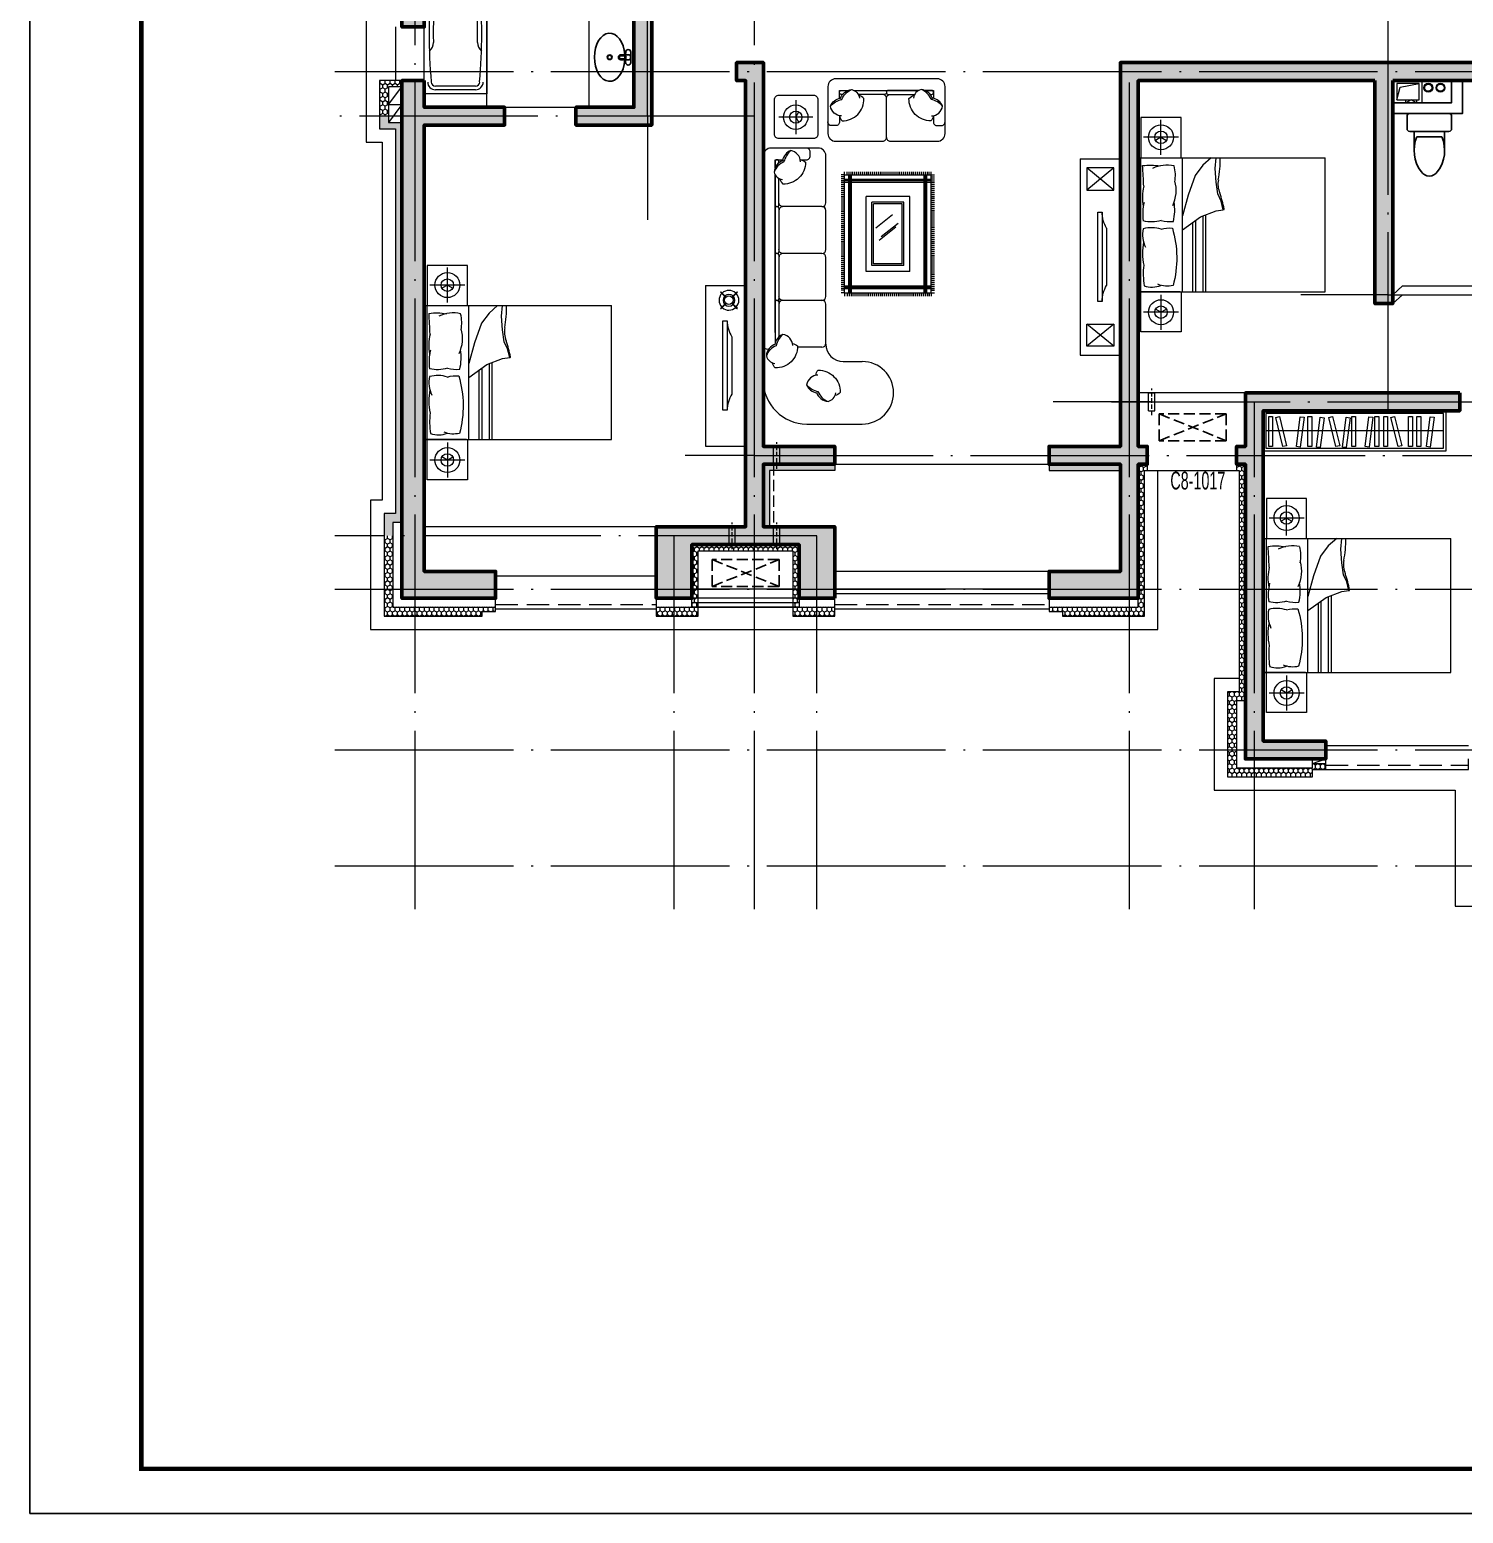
# Model space of a CAD drawing. Extents: x 85196 to 333533, y -130444 to 124232.
# Drawn here: x 280983 to 297043, y -105516 to -88893 of the extents above; entities that cross this region are included whole.
import ezdxf

# ---------------------------------------------------------------- set-up
doc = ezdxf.new("R2010")
doc.units = 0
doc.header["$LTSCALE"] = 1000
doc.header["$MEASUREMENT"] = 0
doc.linetypes.add('DASH', pattern=[0.35, 0.25, -0.1])
doc.linetypes.add('DOTE', pattern=[2.42, 2, -0.2, 0.02, -0.2])
doc.layers.get('0').update_dxf_attribs({"linetype": 'CONTINUOUS', "lineweight": 20})
for name, color, linetype, lineweight in [('AXIS', 3, 'CONTINUOUS', 20), ('DOTE', 1, 'CONTINUOUS', 9), ('LVTRY', 6, 'CONTINUOUS', 20), ('PUB_DIM', 3, 'CONTINUOUS', 20), ('PUB_TITLE', 4, 'CONTINUOUS', 25), ('WALL', 9, 'CONTINUOUS', 50), ('WINDOW', 4, 'CONTINUOUS', 20), ('保温', 71, 'CONTINUOUS', 15), ('剪力墙', 150, 'CONTINUOUS', 50), ('墙填充', 254, 'CONTINUOUS', 18), ('家具1', 8, 'CONTINUOUS', 15), ('栏杆', 40, 'CONTINUOUS', 18), ('洁具', 6, 'CONTINUOUS', 25), ('洞口层', 20, 'CONTINUOUS', 5), ('看线', 30, 'CONTINUOUS', 25), ('空心砖', 8, 'CONTINUOUS', 15), ('装饰墙', 11, 'CONTINUOUS', 15), ('装饰线', 201, 'CONTINUOUS', 18), ('门窗编号', 140, 'CONTINUOUS', 5)]:
    doc.layers.add(name, color=color, linetype=linetype, lineweight=lineweight)
doc.styles.add('dim_font', font='SIMPLEX.shx', dxfattribs={"width": 0.6})
doc.styles.add('HZ', font='new-romd.shx', dxfattribs={"width": 0.7, "bigfont": 'hztxt.shx'})
pattern_1 = [(45, (-277578.09, -29559.48), (-35.355339, 35.355339), []), (50, (-277578.09, -29559.48), (143.452037, -12.550427), [15, -165]), (355, (-277578.09, -29559.48), (-27.75027, 150.43843), [12, -132]), (100.4514, (-277566.14, -29560.53), (115.701876, 137.88791), [12.74804, -140.22842]), (46.1842, (-277578.1, -29519.48), (213.44821, -33.1038), [22.5, -247.5]), (96.6356, (-277560.3, -29522.24), (186.93254, 194.82357), [19.12206, -210.3426]), (351.1842, (-277578.1, -29519.48), (186.93239, 194.82372), [18, -198]), (21, (-277558.09, -29529.48), (119.38141, -80.52378), [15, -165]), (326, (-277558.09, -29529.48), (48.66307, 145.03001), [12, -132]), (71.4514, (-277548.14, -29536.19), (168.044526, 64.5061), [12.74804, -140.22842]), (37.5, (-277578.09, -29559.48), (2.431971, 66.578771), [0, -130.4, 0, -134, 0, -132.5]), (7.5, (-277578.09, -29559.48), (52.613907, 78.882342), [0, -76.4, 0, -127.4, 0, -50.5]), (327.5, (-277622.69, -29559.48), (106.764487, -4.510974), [0, -50, 0, -156, 0, -207]), (317.5, (-277642.69, -29559.48), (116.637234, 20.020996), [0, -65, 0, -103.6, 0, -147])]
pattern_2 = [(90, (-344507.382, -63637.53), (-27.4963, 47.625), [31.75, -63.5]), (210, (-344507.382, -63637.53), (-27.4963099, -47.6249943), [31.75, -63.5]), (150, (-344507.382, -63637.53), (-54.9926099, 5.7e-06), [-63.5, 31.75])]

# ---------------------------------------------------------------- blocks, each defined once
blk = doc.blocks.new('jlq11-4')
at = {"layer": '墙填充'}
h = blk.add_hatch(dxfattribs=at)
h.set_pattern_fill('钢筋混凝土', color=256, scale=20, style=0)
h.set_pattern_definition(pattern_1)
h.paths.add_polyline_path([(0, 7100), (0, 9100), (-250, 9100), (-250, 6100), (0, 6100), (0, 6900), (2350, 6900), (2350, 5200), (1700, 5200), (1700, 5000), (2550, 5000), (2550, 8000), (2350, 8000), (2350, 7100)])
h = blk.add_hatch(dxfattribs=at)
h.set_pattern_fill('钢筋混凝土', color=256, scale=20, style=0)
h.set_pattern_definition(pattern_1)
h.paths.add_polyline_path([(3800, 5700), (3500, 5700), (3500, 5500), (3600, 5500), (3600, 500), (2600, 500), (2600, -300), (3000, -300), (3000, 300), (4200, 300), (4200, -300), (4600, -300), (4600, 500), (3800, 500), (3800, 1200), (4600, 1200), (4600, 1400), (3800, 1400)])
h = blk.add_hatch(dxfattribs=at)
h.set_pattern_fill('钢筋混凝土', color=256, scale=20, style=0)
h.set_pattern_definition([(45, (-474540.73, 39215.805), (-35.355339, 35.355339), []), (50, (-474540.73, 39215.8), (143.452037, -12.550427), [15, -165]), (355, (-474540.73, 39215.8), (-27.750267, 150.438427), [12, -132]), (100.4514, (-474528.78, 39214.76), (115.701876, 137.88791), [12.74804, -140.228422]), (46.1842, (-474540.73, 39255.8), (213.44821, -33.1038), [22.5, -247.5]), (96.6356, (-474522.94, 39253.05), (186.93254, 194.82357), [19.12206, -210.3426]), (351.1842, (-474540.73, 39255.8), (186.93239, 194.82372), [18, -198]), (21, (-474520.73, 39245.8), (119.38141, -80.523778), [15, -165]), (326, (-474520.73, 39245.8), (48.663066, 145.03001), [12, -132]), (71.4514, (-474510.78, 39239.1), (168.044526, 64.5061), [12.74804, -140.228422]), (37.5, (-474540.73, 39215.805), (2.431971, 66.578771), [0, -130.4, 0, -134, 0, -132.5]), (7.5, (-474540.73, 39215.805), (52.613907, 78.882342), [0, -76.4, 0, -127.4, 0, -50.5]), (327.5, (-474585.33, 39215.805), (106.764487, -4.5109743), [0, -50, 0, -156, 0, -207]), (317.5, (-474605.33, 39215.81), (116.637234, 20.020996), [0, -65, 0, -103.6, 0, -147])])
h.paths.add_polyline_path([(7800, 1400), (7000, 1400), (7000, 1200), (7800, 1200), (7800, 0), (7000, 0), (7000, -300), (8000, -300), (8000, 1200), (8100, 1200), (8100, 1400), (8000, 1400), (8000, 5500), (10650, 5500), (10650, 3000), (10850, 3000), (10850, 5500), (12600, 5500), (12600, 3200), (12600, 3000), (12800, 3000), (12800, 5500), (12800, 5700), (7800, 5700)])
h = blk.add_hatch(dxfattribs=at)
h.set_pattern_fill('钢筋混凝土', color=256, scale=20, style=0)
h.set_pattern_definition(pattern_1)
h.paths.add_polyline_path([(0, 5200), (0, 5500), (-250, 5500), (-250, -300), (800, -300), (800, 0), (0, 0), (0, 5000), (900, 5000), (900, 5200)])
h = blk.add_hatch(dxfattribs=at)
h.set_pattern_fill('钢筋混凝土', color=256, scale=20, style=0)
h.set_pattern_definition(pattern_1)
h.paths.add_polyline_path([(9400, 1800), (11600, 1800), (11600, 2000), (9200, 2000), (9200, 1400), (9100, 1400), (9100, 1200), (9200, 1200), (9200, -2100), (10100, -2100), (10100, -1900), (9400, -1900)])
at = {"layer": '剪力墙'}
for points in [[(2550, 8000), (2550, 5000), (1700, 5000), (1700, 5200), (2350, 5200), (2350, 6900), (0, 6900), (0, 6100), (-250, 6100), (-250, 9100), (0, 9100), (0, 7100), (2350, 7100), (2350, 8000)], [(4600, -300), (4200, -300), (4200, 300), (3000, 300), (3000, -300), (2600, -300), (2600, 500), (3600, 500), (3600, 5500), (3500, 5500), (3500, 5700), (3800, 5700), (3800, 1400), (4600, 1400), (4600, 1200), (3800, 1200), (3800, 500), (4600, 500)], [(0, 5500), (0, 5200), (900, 5200), (900, 5000), (0, 5000), (0, 0), (800, 0), (800, -300), (-250, -300), (-250, 5500)], [(11600, 2000), (11600, 1800), (9400, 1800), (9400, -1900), (10100, -1900), (10100, -2100), (9200, -2100), (9200, 1200), (9100, 1200), (9100, 1400), (9200, 1400), (9200, 2000)]]:
    blk.add_lwpolyline(points, close=True, dxfattribs=at)
for points in [[(10650, 5500), (8000, 5500), (8000, 1400), (8100, 1400), (8100, 1200), (8000, 1200), (8000, -300), (7000, -300), (7000, 0), (7800, 0), (7800, 1200), (7000, 1200), (7000, 1400), (7800, 1400), (7800, 5700), (12800, 5700), (12800, 5500), (12800, 3000), (12600, 3000), (12600, 3200), (12600, 3200), (12600, 5500), (10850, 5500)], [(10850, 5500), (10850, 3000), (10650, 3000), (10650, 5500)]]:
    blk.add_lwpolyline(points, dxfattribs=at)
blk = doc.blocks.new('j1')
at = {"layer": '洁具'}
for p, q in [((-29, 29), (-111, 29)), ((-29, 29), (-111, 29)), ((-111, 18), (-51, 18)), ((-111, 18), (-51, 18)), ((-58, 58), (-58, 29)), ((-58, 58), (-58, 29)), ((-58, 18), (-58, -18)), ((-58, 18), (-58, -18)), ((0, -58), (0, 58)), ((0, -58), (0, 58)), ((-111, -18), (-51, -18)), ((-111, -18), (-51, -18)), ((-29, -29), (-111, -29)), ((-29, -29), (-111, -29)), ((-58, -29), (-58, -58)), ((-58, -29), (-58, -58))]:
    blk.add_line(p, q, dxfattribs=at)
for radius in [27, 27, 22.5, 22.5]:
    blk.add_circle((-237, 0), radius, dxfattribs=at)
for centre, radius, start, end in [((-111, 0), 28.8, 90, 270), ((-111, 0), 28.8, 90, 270), ((-111, 0), 18, 90, 270), ((-111, 0), 18, 90, 270), ((-29, 58), 28.8, 0, 180), ((-29, 58), 28.8, 0, 180), ((-29, 0), 28.8, 141.3178, 218.6822), ((-29, 0), 28.8, 141.3178, 218.6822), ((-29, 0), 28.8, 270, 90), ((-29, 0), 28.8, 270, 90), ((-29, -58), 28.8, 180, 0), ((-29, -58), 28.8, 180, 0)]:
    blk.add_arc(centre, radius, start, end, dxfattribs=at)
at = {"layer": '洁具', "extrusion": (0, 0, -1)}
for start_param, end_param in [(1.677666, 7.747112), (1.677666, 7.747112), (1.50408, 1.637512), (1.50408, 1.637512)]:
    blk.add_ellipse((-237, 0), major_axis=(0, 270), ratio=0.633333, start_param=start_param, end_param=end_param, dxfattribs=at)
blk = doc.blocks.new('yg01')
at = {"layer": 'LVTRY'}
for p, q in [((0, -715), (0, 63)), ((0, 63), (1500, 63)), ((96, -309), (96, 63)), ((96, -309), (96, 63)), ((96, -309), (96, 63)), ((1500, 63), (1500, -715)), ((96, -77), (96, -309)), ((1404, -77), (1404, -576)), ((1448, -77), (1448, -576)), ((1448, -77), (1448, -576)), ((17, -392), (17, -261)), ((31, -248), (65, -248)), ((78, -300), (78, -261)), ((78, -392), (78, -352)), ((87, -309), (176, -309)), ((87, -309), (176, -309)), ((87, -344), (176, -344)), ((96, -715), (96, -344)), ((96, -715), (96, -344)), ((96, -715), (96, -344)), ((96, -344), (96, -576)), ((157, -337), (157, -316)), ((183, -337), (183, -316)), ((31, -405), (65, -405)), ((1500, -715), (0, -715))]:
    blk.add_line(p, q, dxfattribs=at)
for centre, radius in [((48, -326), 30.5), ((286, -326), 26.2)]:
    blk.add_circle(centre, radius, dxfattribs=at)
for centre, radius, start, end in [((750, -6932), 6933, 85.0209, 94.9791), ((1352, -77), 95.9, 0, 90), ((148, -77), 52.3, 90, 180), ((183, -162), 87.2, 94.7863, 180), ((750, -6932), 6881, 89.0758, 94.7863), ((863, 79), 131, 269.0758, 321.7771), ((1352, -77), 52.3, 0, 90), ((31, -261), 13.1, 90, 180), ((65, -261), 13.1, 0, 90), ((87, -300), 8.72, 180, 270), ((87, -352), 8.72, 90, 180), ((150, -316), 6.98, 0, 90), ((150, -337), 6.98, 270, 0), ((176, -316), 6.98, 0, 90), ((176, -337), 6.98, 270, 0), ((31, -392), 13.1, 180, 270), ((65, -392), 13.1, 270, 0), ((183, -491), 87.2, 180, 265.2137), ((148, -576), 52.3, 180, 270), ((750, 6279), 6933, 265.0209, 274.9791), ((750, 6279), 6881, 265.2137, 270.9242), ((863, -732), 131, 38.2229, 90.9242), ((1352, -576), 52.3, 270, 0), ((1352, -576), 95.9, 270, 0)]:
    blk.add_arc(centre, radius, start, end, dxfattribs=at)
blk = doc.blocks.new('ktj1')
at = {"layer": '洁具', "linetype": 'DASH', "ltscale": 0.5}
blk.add_lwpolyline([(750, 0), (750, 300), (0, 300), (750, 0), (0, 0), (750, 300), (0, 300), (0, 0)], dxfattribs=at)
blk = doc.blocks.new('j3')
at = {"layer": '洁具'}
for p, q in [((0, -220), (0, 220)), ((30, 250), (170, 250)), ((200, 220), (200, -220)), ((200, 170), (430, 170)), ((260, 140), (260, -140)), ((170, -250), (30, -250)), ((200, -170), (430, -170))]:
    blk.add_line(p, q, dxfattribs=at)
for centre, radius, start, end in [((30, 220), 30, 90, 180), ((170, 220), 30, 0, 90), ((413, -227), 398, 53.3619, 112.5495), ((590, 0), 110, 303.4509, 56.5491), ((413, 227), 398, 247.4505, 306.6381), ((30, -220), 30, 180, 270), ((170, -220), 30, 270, 0)]:
    blk.add_arc(centre, radius, start, end, dxfattribs=at)
at = {"style": 'dim_font', "width": 0.8, "flags": 9}
for tag in ['YSIZE', 'XSIZE']:
    blk.add_attdef(tag, (0, 0), '', height=0.5, rotation=270, dxfattribs=at)
blk = doc.blocks.new('jjg1')
at = {"layer": 'LVTRY'}
for points in [[(-250, 320), (0, 320), (0, 0), (-250, 0)], [(-215, 285), (-35, 285), (-35, 35), (-215, 35)]]:
    blk.add_lwpolyline(points, close=True, dxfattribs=at)
blk.add_lwpolyline([(-215, 255), (-250, 255), (-215, 195), (-250, 135), (-215, 135)], dxfattribs=at)
at = {"layer": 'PUB_DIM'}
blk.add_lwpolyline([(-215, 35), (-75, 73), (-35, 285)], dxfattribs=at)
blk = doc.blocks.new('chuang1')
at = {"layer": '家具1'}
for p, q in [((-1500, 0), (0, 0)), ((-1500, -474), (-1500, 0)), ((-1500, 0), (-1500, -2100)), ((0, 0), (0, -823)), ((0, 0), (0, -2100)), ((-1730, -456), (-1730, -64)), ((-1500, -35), (0, -35)), ((230, -456), (230, -64)), ((-1534, -260), (-1926, -260)), ((34, -260), (426, -260)), ((-1500, -500), (0, -500)), ((-724, -614, -270), (-1500, -614, -270)), ((-701, -645, -270), (-1500, -645, -270)), ((-806, -500, -270), (-660, -703, -270)), ((-417, -563, -270), (-649, -500, -270)), ((-198, -642, -270), (-417, -563, -270)), ((-83, -727, -270), (-198, -642, -270)), ((-650, -728, -270), (-1500, -728, -270)), ((-638, -759, -270), (-1500, -759, -270)), ((-660, -703, -270), (-593, -879, -270)), ((0, -823, -270), (-83, -727, -270)), ((-593, -879, -270), (-581, -958, -270)), ((-581, -958, -270), (-484, -934, -270)), ((-484, -934, -270), (-405, -897, -270)), ((-405, -897, -270), (-271, -879, -270)), ((-271, -879, -270), (-119, -867, -270)), ((-119, -867, -270), (0, -879, -270)), ((-1500, -2100), (0, -2100))]:
    blk.add_line(p, q, dxfattribs=at)
for points in [[(-1500, -35), (-1500, -485), (-1950, -485), (-1950, -35)], [(0, -35), (0, -485), (450, -485), (450, -35)]]:
    blk.add_lwpolyline(points, close=True, dxfattribs=at)
at = {"layer": '家具1', "elevation": -270}
for points in [[(-1434, -71, 0.177), (-1429, -259, -0.516596)], [(-800, -261, 0.14099), (-794, -61, 0.235245)], [(-701, -261, -0.14099), (-707, -61, -0.235245)], [(-87, -54, -0.074897), (-91, -250, 0.472817)], [(-800, -261, -0.104503), (-788, -387, -0.141432), (-1431, -395, -0.168206), (-1417, -225, 4.425392)]]:
    blk.add_lwpolyline(points, format="xyb", dxfattribs=at)
at = {"layer": '家具1'}
for points in [[(-1730, -260), (-1695, -199)], [(-1730, -260), (-1695, -321)], [(230, -260), (195, -199)], [(230, -260), (195, -321)]]:
    blk.add_lwpolyline(points, dxfattribs=at)
for centre, radius in [((-1730, -260), 140), ((230, -260), 140), ((-1730, -260), 70), ((230, -260), 70)]:
    blk.add_circle(centre, radius, dxfattribs=at)
for centre, radius, start, end in [((-1300, -930, -270), 869, 83.569, 98.88), ((-1068, -673, -270), 621, 78.4063, 102.5791), ((-862, -367, -270), 314, 77.5554, 116.5378), ((-628, -590, -270), 535, 76.04, 98.4751), ((-443, -579, -270), 527, 76.3427, 101.1841), ((-1741, 28496, -270), 28598, 272.8502, 273.3148), ((-469, -328, -270), 387, 348.2417, 24.8684), ((-347, -361, -270), 368, 164.1707, 185.9871), ((-588, 115, -270), 529, 256.3762, 280.1383), ((-367, -48, -270), 382, 243.8761, 286.1746), ((-194, -19, -270), 402, 258.9631, 284.8961), ((-574, -960, -270), 7.24, 160.2464, 271.1377), ((-789, 176, -270), 1163, 280.6617, 289.8806), ((-295, -1142, -270), 244, 78.6608, 113.7384), ((-24, 208, -270), 1132, 258.6608, 271.239)]:
    blk.add_arc(centre, radius, start, end, dxfattribs=at)
blk = doc.blocks.new('yg2')
at = {"layer": '家具1'}
for p, q in [((-1989, -402), (-1989, -66)), ((-1989, -66), (-1946, -66)), ((-1946, -66), (-1946, -402)), ((-1911, -75), (-1869, -66)), ((-1830, -402), (-1911, -75)), ((-1869, -66), (-1789, -393)), ((-1551, -402), (-1551, -66)), ((-1551, -66), (-1508, -66)), ((-1508, -66), (-1508, -402)), ((-1455, -407), (-1413, -73)), ((-1413, -73), (-1370, -78)), ((-1370, -78), (-1413, -412)), ((-1316, -75), (-1274, -66)), ((-1236, -402), (-1316, -75)), ((-1274, -66), (-1194, -393)), ((-1163, -407), (-1121, -73)), ((-1121, -73), (-1078, -78)), ((-1078, -78), (-1121, -412)), ((-1060, -402), (-1060, -66)), ((-1060, -66), (-1017, -66)), ((-1017, -66), (-1017, -402)), ((-800, -402), (-800, -66)), ((-800, -66), (-757, -66)), ((-757, -66), (-757, -402)), ((-700, -402), (-700, -66)), ((-700, -66), (-657, -66)), ((-657, -66), (-657, -402)), ((-622, -75), (-580, -66)), ((-541, -402), (-622, -75)), ((-580, -66), (-500, -393)), ((-422, -402), (-422, -66)), ((-422, -66), (-380, -66)), ((-380, -66), (-380, -402)), ((-330, -402), (-330, -66)), ((-330, -66), (-287, -66)), ((-287, -66), (-287, -402)), ((-30, -225), (-2020, -225)), ((-1946, -402), (-1989, -402)), ((-1789, -393), (-1830, -402)), ((-1508, -402), (-1551, -402)), ((-1413, -412), (-1455, -407)), ((-1194, -393), (-1236, -402)), ((-1121, -412), (-1163, -407)), ((-1017, -402), (-1060, -402)), ((-757, -402), (-800, -402)), ((-657, -402), (-700, -402)), ((-500, -393), (-541, -402)), ((-380, -402), (-422, -402)), ((-287, -402), (-330, -402))]:
    blk.add_line(p, q, dxfattribs=at)
for points in [[(-2050, 0), (-2050, -450), (0, -450), (0, 0)], [(-2020, -30), (-2020, -420), (-30, -420), (-30, -30)], [(-1678, -401), (-1636, -67), (-1593, -72), (-1636, -406)], [(-908, -401), (-866, -67), (-823, -72), (-865, -406)], [(-221, -401), (-179, -67), (-137, -72), (-179, -406)]]:
    blk.add_lwpolyline(points, close=True, dxfattribs=at)
blk = doc.blocks.new('tv2')
at = {"layer": '家具1'}
for p, q in [((-450, 0), (0, 0)), ((-450, 0), (-450, -1800)), ((0, 0), (0, -1800)), ((-222, -134), (-281, -75)), ((-218, -130), (-277, -71)), ((-95, -72), (-153, -131)), ((-90, -76), (-149, -135)), ((-221, -199), (-280, -257)), ((-217, -203), (-276, -262)), ((-96, -261), (-154, -202)), ((-91, -256), (-150, -198)), ((-450, -1800), (0, -1800))]:
    blk.add_line(p, q, dxfattribs=at)
blk.add_lwpolyline([(-205, -397), (-205, -1397), (-255, -1397), (-255, -397)], close=True, dxfattribs=at)
blk.add_lwpolyline([(-155, -576), (-155, -1217)], dxfattribs=at)
blk.add_circle((-186, -166), 48.2, dxfattribs=at)
for centre, radius, start, end in [((-186, -166), 111, 136.5508, 224.1481), ((-186, -166), 131, 133.6913, 136.3087), ((-186, -166), 111, 45.8519, 133.4492), ((-186, -166), 66.4, 137.5832, 223.5812), ((-186, -166), 66.4, 46.4188, 132.4168), ((-186, -166), 66.4, 317.5832, 41.2512), ((-186, -166), 111, 316.5508, 42.75), ((-186, -166), 131, 43.1013, 45.7189), ((-186, -166), 131, 224.2811, 226.8987), ((-186, -166), 111, 227.25, 313.4492), ((-186, -166), 66.4, 228.7488, 312.4168), ((-186, -166), 131, 313.6913, 316.3087), ((139, -397), 344, 179.8716, 211.2929), ((139, -1396), 344, 148.7071, 180.1284)]:
    blk.add_arc(centre, radius, start, end, dxfattribs=at)
blk = doc.blocks.new('sf1')
at = {"layer": '家具1'}
for p, q in [((-165, 5157), (-1036, 5157)), ((516, 951), (516, 4476)), ((-737, 4177), (-1036, 4177)), ((-464, 3904), (-464, 3278)), ((271, 2506), (271, 3790)), ((332, 1771), (332, 3889)), ((332, 3721), (332, 1243)), ((-2117, 3100), (-2167, 3100)), ((-2117, 3059), (-2167, 3059)), ((-2117, 3029), (-2167, 3029)), ((-2117, 3100), (-2117, 3150)), ((-2117, 3100), (-2117, 1249)), ((-757, 3100), (-2117, 3100)), ((-757, 3032), (-2117, 3032)), ((-2087, 3100), (-2087, 3150)), ((-2056, 3100), (-2056, 3150)), ((-2049, 3100), (-2049, 1249)), ((-2027, 3100), (-2027, 1249)), ((-2026, 3100), (-2026, 3150)), ((-2004, 3100), (-2004, 1249)), ((-1995, 3100), (-1995, 3150)), ((-1964, 3100), (-1964, 3150)), ((-1933, 3100), (-1933, 3150)), ((-1903, 3100), (-1903, 3150)), ((-1872, 3100), (-1872, 3150)), ((-1841, 3100), (-1841, 3150)), ((-1811, 3100), (-1811, 3150)), ((-1780, 3100), (-1780, 3150)), ((-1749, 3100), (-1749, 3150)), ((-1719, 3100), (-1719, 3150)), ((-1688, 3100), (-1688, 3150)), ((-1657, 3100), (-1657, 3150)), ((-1626, 3100), (-1626, 3150)), ((-1596, 3100), (-1596, 3150)), ((-1565, 3100), (-1565, 3150)), ((-1534, 3100), (-1534, 3150)), ((-1504, 3100), (-1504, 3150)), ((-1473, 3100), (-1473, 3150)), ((-1442, 3100), (-1442, 3150)), ((-1412, 3100), (-1412, 3150)), ((-1381, 3100), (-1381, 3150)), ((-1350, 3100), (-1350, 3150)), ((-1319, 3100), (-1319, 3150)), ((-1289, 3100), (-1289, 3150)), ((-1258, 3100), (-1258, 3150)), ((-1227, 3100), (-1227, 3150)), ((-1227, 3100), (-1227, 3150)), ((-1197, 3100), (-1197, 3150)), ((-1166, 3100), (-1166, 3150)), ((-1135, 3100), (-1135, 3150)), ((-1105, 3100), (-1105, 3150)), ((-1074, 3100), (-1074, 3150)), ((-1043, 3100), (-1043, 3150)), ((-1012, 3100), (-1012, 3150)), ((-982, 3100), (-982, 3150)), ((-951, 3100), (-951, 3150)), ((-920, 3100), (-920, 3150)), ((-890, 3100), (-890, 3150)), ((-869, 3100), (-869, 1249)), ((-859, 3100), (-859, 3150)), ((-847, 3100), (-847, 1249)), ((-828, 3100), (-828, 3150)), ((-824, 3100), (-824, 1249)), ((-798, 3100), (-798, 3150)), ((-757, 3100), (-757, 3150)), ((-757, 3100), (-707, 3100)), ((-757, 3100), (-757, 1249)), ((-757, 3059), (-707, 3059)), ((-757, 3029), (-707, 3029)), ((-464, 3156), (-464, 2543)), ((307, 3217), (295, 3217)), ((307, 3217), (295, 3217)), ((-2117, 2998), (-2167, 2998)), ((-2117, 2967), (-2167, 2967)), ((-2117, 2936), (-2167, 2936)), ((-2117, 2906), (-2167, 2906)), ((-2117, 2875), (-2167, 2875)), ((-2117, 2844), (-2167, 2844)), ((-2117, 2814), (-2167, 2814)), ((-757, 3010), (-2117, 3010)), ((-757, 2987), (-2117, 2987)), ((-757, 2998), (-707, 2998)), ((-757, 2967), (-707, 2967)), ((-757, 2936), (-707, 2936)), ((-757, 2906), (-707, 2906)), ((-757, 2875), (-707, 2875)), ((-757, 2844), (-707, 2844)), ((-757, 2814), (-707, 2814)), ((-2117, 2783), (-2167, 2783)), ((-2117, 2752), (-2167, 2752)), ((-2117, 2722), (-2167, 2722)), ((-2117, 2691), (-2167, 2691)), ((-2117, 2660), (-2167, 2660)), ((-2117, 2629), (-2167, 2629)), ((-2117, 2599), (-2167, 2599)), ((-2117, 2568), (-2167, 2568)), ((-1779, 2762), (-1779, 1586)), ((-1779, 2762), (-1094, 2762)), ((-1689, 2672), (-1689, 1676)), ((-1689, 2672), (-1184, 2672)), ((-1662, 2645), (-1662, 1703)), ((-1662, 2645), (-1211, 2645)), ((-1211, 2645), (-1211, 1703)), ((-1184, 2672), (-1184, 1676)), ((-1094, 2762), (-1094, 1586)), ((-757, 2783), (-707, 2783)), ((-757, 2752), (-707, 2752)), ((-757, 2722), (-707, 2722)), ((-757, 2691), (-707, 2691)), ((-757, 2660), (-707, 2660)), ((-757, 2629), (-707, 2629)), ((-757, 2599), (-707, 2599)), ((-757, 2568), (-707, 2568)), ((-2117, 2537), (-2167, 2537)), ((-2117, 2507), (-2167, 2507)), ((-2117, 2476), (-2167, 2476)), ((-2117, 2445), (-2167, 2445)), ((-2117, 2415), (-2167, 2415)), ((-2117, 2384), (-2167, 2384)), ((-2117, 2353), (-2167, 2353)), ((-757, 2537), (-707, 2537)), ((-757, 2507), (-707, 2507)), ((-757, 2476), (-707, 2476)), ((-757, 2445), (-707, 2445)), ((-757, 2415), (-707, 2415)), ((-757, 2384), (-707, 2384)), ((-757, 2353), (-707, 2353)), ((-464, 2421), (-464, 1808)), ((271, 1771), (271, 2457)), ((307, 2482), (295, 2482)), ((307, 2482), (295, 2482)), ((-2117, 2322), (-2167, 2322)), ((-2117, 2292), (-2167, 2292)), ((-2117, 2261), (-2167, 2261)), ((-2117, 2230), (-2167, 2230)), ((-2117, 2200), (-2167, 2200)), ((-2117, 2169), (-2167, 2169)), ((-2117, 2138), (-2167, 2138)), ((-2117, 2108), (-2167, 2108)), ((-1662, 2268), (-1663, 2268)), ((-1662, 2189), (-1663, 2189)), ((-1662, 2109), (-1663, 2109)), ((-1334, 2216), (-1597, 2005)), ((-1298, 2273), (-1562, 2062)), ((-757, 2322), (-707, 2322)), ((-757, 2292), (-707, 2292)), ((-757, 2261), (-707, 2261)), ((-757, 2230), (-707, 2230)), ((-757, 2200), (-707, 2200)), ((-757, 2169), (-707, 2169)), ((-757, 2138), (-707, 2138)), ((-757, 2108), (-707, 2108)), ((-2117, 2077), (-2167, 2077)), ((-2117, 2046), (-2167, 2046)), ((-2117, 2015), (-2167, 2015)), ((-2117, 1985), (-2167, 1985)), ((-2117, 1954), (-2167, 1954)), ((-2117, 1923), (-2167, 1923)), ((-2117, 1893), (-2167, 1893)), ((-2117, 1862), (-2167, 1862)), ((-1662, 2030), (-1663, 2030)), ((-1662, 1950), (-1663, 1950)), ((-1662, 1870), (-1663, 1870)), ((-1248, 2080), (-1512, 1869)), ((-757, 2077), (-707, 2077)), ((-757, 2046), (-707, 2046)), ((-757, 2015), (-707, 2015)), ((-757, 1985), (-707, 1985)), ((-757, 1954), (-707, 1954)), ((-757, 1923), (-707, 1923)), ((-757, 1893), (-707, 1893)), ((-757, 1862), (-707, 1862)), ((-2117, 1831), (-2167, 1831)), ((-2117, 1801), (-2167, 1801)), ((-2117, 1770), (-2167, 1770)), ((-2117, 1739), (-2167, 1739)), ((-2117, 1708), (-2167, 1708)), ((-2117, 1678), (-2167, 1678)), ((-2117, 1647), (-2167, 1647)), ((-1689, 1676), (-1184, 1676)), ((-1662, 1791), (-1663, 1791)), ((-1662, 1703), (-1211, 1703)), ((-757, 1831), (-707, 1831)), ((-757, 1801), (-707, 1801)), ((-757, 1770), (-707, 1770)), ((-757, 1739), (-707, 1739)), ((-757, 1708), (-707, 1708)), ((-757, 1678), (-707, 1678)), ((-757, 1647), (-707, 1647)), ((-464, 1686), (-464, 951)), ((271, 1722), (271, 1304)), ((307, 1747), (295, 1747)), ((307, 1747), (295, 1747)), ((332, 1243), (332, 1722)), ((-2117, 1616), (-2167, 1616)), ((-2117, 1586), (-2167, 1586)), ((-2117, 1555), (-2167, 1555)), ((-2117, 1524), (-2167, 1524)), ((-2117, 1494), (-2167, 1494)), ((-2117, 1463), (-2167, 1463)), ((-2117, 1432), (-2167, 1432)), ((-2117, 1401), (-2167, 1401)), ((-1779, 1586), (-1094, 1586)), ((-757, 1616), (-707, 1616)), ((-757, 1586), (-707, 1586)), ((-757, 1555), (-707, 1555)), ((-757, 1524), (-707, 1524)), ((-757, 1494), (-707, 1494)), ((-757, 1463), (-707, 1463)), ((-757, 1432), (-707, 1432)), ((-757, 1401), (-707, 1401)), ((-2117, 1371), (-2167, 1371)), ((-2117, 1340), (-2167, 1340)), ((-2117, 1309), (-2167, 1309)), ((-2117, 1279), (-2167, 1279)), ((-2117, 1249), (-2167, 1249)), ((-757, 1361), (-2117, 1361)), ((-757, 1339), (-2117, 1339)), ((-757, 1316), (-2117, 1316)), ((-2117, 1249), (-2117, 1199)), ((-757, 1249), (-2117, 1249)), ((-2087, 1249), (-2087, 1199)), ((-2056, 1249), (-2056, 1199)), ((-2026, 1249), (-2026, 1199)), ((-1995, 1249), (-1995, 1199)), ((-1964, 1249), (-1964, 1199)), ((-1933, 1249), (-1933, 1199)), ((-1903, 1249), (-1903, 1199)), ((-1872, 1249), (-1872, 1199)), ((-1841, 1249), (-1841, 1199)), ((-1811, 1249), (-1811, 1199)), ((-1780, 1249), (-1780, 1199)), ((-1749, 1249), (-1749, 1199)), ((-1719, 1249), (-1719, 1199)), ((-1688, 1249), (-1688, 1199)), ((-1657, 1249), (-1657, 1199)), ((-1626, 1249), (-1626, 1199)), ((-1596, 1249), (-1596, 1199)), ((-1565, 1249), (-1565, 1199)), ((-1534, 1249), (-1534, 1199)), ((-1504, 1249), (-1504, 1199)), ((-1473, 1249), (-1473, 1199)), ((-1442, 1249), (-1442, 1199)), ((-1412, 1249), (-1412, 1199)), ((-1381, 1249), (-1381, 1199)), ((-1350, 1249), (-1350, 1199)), ((-1319, 1249), (-1319, 1199)), ((-1289, 1249), (-1289, 1199)), ((-1258, 1249), (-1258, 1199)), ((-1227, 1249), (-1227, 1199)), ((-1227, 1249), (-1227, 1199)), ((-1197, 1249), (-1197, 1199)), ((-1166, 1249), (-1166, 1199)), ((-1135, 1249), (-1135, 1199)), ((-1105, 1249), (-1105, 1199)), ((-1074, 1249), (-1074, 1199)), ((-1043, 1249), (-1043, 1199)), ((-1012, 1249), (-1012, 1199)), ((-982, 1249), (-982, 1199)), ((-951, 1249), (-951, 1199)), ((-920, 1249), (-920, 1199)), ((-890, 1249), (-890, 1199)), ((-859, 1249), (-859, 1199)), ((-828, 1249), (-828, 1199)), ((-798, 1249), (-798, 1199)), ((-757, 1371), (-707, 1371)), ((-757, 1340), (-707, 1340)), ((-757, 1309), (-707, 1309)), ((-757, 1279), (-707, 1279)), ((-757, 1249), (-757, 1199)), ((-757, 1249), (-707, 1249)), ((-342, 828), (393, 828)), ((8, 77), (8, 611)), ((-259, 344), (275, 344))]:
    blk.add_line(p, q, dxfattribs=at)
for points in [[(-307, 4393, -0.165541), (-345, 4312, -0.425989), (-689, 4663, -0.121523), (-607, 4711, 7.115464)], [(-317, 4657, 0.306663), (-499, 4803, 0.30633), (-619, 4670, -0.872847)], [(-162, 4543, 0.14773), (-341, 4649, 0.213343), (-499, 4803, 0.178662)], [(-338, 4389, 0.356772), (-162, 4543, 0.249542), (-321, 4670, -9.61688)], [(59, 3895, -0.165541), (-22, 3933, -0.425989), (329, 4277, -0.121523), (377, 4196, 7.115464)], [(323, 3905, 0.306663), (469, 4088, 0.30633), (336, 4207, -0.872847)], [(210, 3751, 0.14773), (315, 3930, 0.213343), (469, 4088, 0.178662)], [(55, 3926, 0.356772), (210, 3751, 0.249542), (337, 3910, -9.61688)], [(209, 3217, 0.414214), (271, 3278)], [(209, 3217, -0.414214), (271, 3156)], [(209, 2482, 0.414214), (271, 2543)], [(209, 2482, -0.414214), (271, 2421)], [(209, 1747, 0.414214), (271, 1808)], [(209, 1747, -0.414214), (271, 1686)], [(-63, 1012, -0.165541), (-144, 1050, -0.425989), (207, 1394, -0.121523), (255, 1312, 7.115464)], [(87, 867, 0.14773), (193, 1046, 0.213343), (347, 1204, 0.178662)], [(201, 1021, 0.306663), (347, 1204, 0.30633), (214, 1323, -0.872847)], [(-63, 1012), (-158, 1012, 0.414214), (-219, 951), (-219, 889, 0.414214), (-158, 828)], [(-67, 1043, 0.356772), (87, 867, 0.249542), (215, 1026, -9.61688)], [(332, 1141), (332, 1012), (211, 1012, 0.414214)], [(271, 1059), (271, 1036, 0.414214), (295, 1012), (307, 1012, 0.414214), (332, 1036)], [(332, 1036), (332, 1141, 0.414214)], [(-2150, 321), (-2150, 416, 0.414214), (-2211, 477), (-2272, 477, 0.414214), (-2334, 416)], [(-680, 321), (-680, 416, -0.414214), (-619, 477), (-557, 477, -0.414214), (-496, 416)], [(-2119, 325, 0.356772), (-2295, 170, 0.249542), (-2136, 43, -9.61688)], [(-2150, 321, -0.165541), (-2112, 402, -0.425989), (-1768, 51, -0.121523), (-1850, 3, 7.115464)], [(-680, 321, 0.165541), (-718, 402, 0.425989), (-1062, 51, 0.121523), (-980, 3, -7.115464)], [(-711, 325, -0.356772), (-535, 170, -0.249542), (-694, 43, 9.61688)], [(-2295, 170, 0.14773), (-2116, 65, 0.213343), (-1958, -89, 0.178662)], [(-2021, -74), (-2150, -74), (-2150, 46, 0.414214)], [(-2140, 57, 0.306663), (-1958, -89, 0.30633), (-1838, 44, -0.872847)], [(-1415, 48, -0.414214), (-1476, -13)], [(-1415, 48, 0.414214), (-1354, -13)], [(-689, 57, -0.306663), (-872, -89, -0.30633), (-991, 44, 0.872847)], [(-535, 170, -0.14773), (-714, 65, -0.213343), (-872, -89, -0.178662)], [(-2103, -13), (-2125, -13, 0.414214), (-2150, -37), (-2150, -50, 0.414214), (-2125, -74)], [(-2125, -74), (-2021, -74, 0.414214)], [(-1919, -74), (-1439, -74, 0.414214), (-1415, -50), (-1415, -37, 0.414214), (-1439, -13), (-1857, -13, 0.414214)], [(-911, -74), (-1390, -74, -0.414214), (-1415, -50), (-1415, -37, -0.414214), (-1390, -13), (-972, -13, -0.414214)], [(-704, -74), (-809, -74, -0.414214)], [(-727, -13), (-704, -13, -0.414214), (-680, -37), (-680, -50, -0.414214), (-704, -74)]]:
    blk.add_lwpolyline(points, format="xyb", dxfattribs=at)
for points in [[(-403, 3952), (-22, 3952)], [(-403, 3217), (209, 3217)], [(-403, 2482), (209, 2482)], [(-403, 1747), (209, 1747)], [(-1415, 661), (-1415, 48)], [(8, 344), (-39, 426)], [(8, 344), (-39, 261)], [(-680, 46), (-680, -74), (-809, -74)], [(-911, -74), (-1919, -74)]]:
    blk.add_lwpolyline(points, dxfattribs=at)
for points in [[(-496, 600, 0.414214), (-619, 722), (-1354, 722, 0.414214), (-1415, 661, 0.414214), (-1476, 722), (-2211, 722, 0.414214), (-2334, 600), (-2334, -135, 0.414214), (-2211, -258), (-619, -258, 0.414214), (-496, -135)], [(272, 0), (-272, 0, -0.414214), (-340, 68), (-340, 613, -0.414214), (-272, 681), (272, 681, -0.414214), (340, 613), (340, 68, -0.414214)]]:
    blk.add_lwpolyline(points, format="xyb", close=True, dxfattribs=at)
for radius in [191, 95.3]:
    blk.add_circle((8, 344), radius, dxfattribs=at)
for centre, radius, start, end in [((-1036, 4667), 490, 90, 270), ((-165, 4476), 681, 0, 90), ((-737, 3904), 272, 0, 90), ((-403, 3891), 61.3, 90, 180), ((-403, 3278), 61.3, 180, 270), ((-403, 3156), 61.3, 90, 180), ((295, 3242), 24.5, 180, 270), ((295, 3193), 24.5, 90, 180), ((307, 3242), 24.5, 270, 0), ((307, 3193), 24.5, 0, 90), ((-403, 2543), 61.3, 180, 270), ((-403, 2421), 61.3, 90, 180), ((295, 2506), 24.5, 180, 270), ((295, 2457), 24.5, 90, 180), ((307, 2506), 24.5, 270, 0), ((307, 2457), 24.5, 0, 90), ((-403, 1808), 61.3, 180, 270), ((-403, 1686), 61.3, 90, 180), ((295, 1771), 24.5, 180, 270), ((295, 1722), 24.5, 90, 180), ((307, 1771), 24.5, 270, 0), ((307, 1722), 24.5, 0, 90), ((-342, 951), 123, 180, 270), ((393, 951), 123, 270, 0)]:
    blk.add_arc(centre, radius, start, end, dxfattribs=at)
at = {"layer": '家具1', "extrusion": (0, 0, -1)}
blk.add_ellipse((424, 3952), major_axis=(91.9, 0), ratio=0.365725, start_param=-1.47226, end_param=0, dxfattribs=at)
blk = doc.blocks.new('tv1')
at = {"layer": '家具1'}
for p, q in [((0, 2200), (0, 0)), ((450, 2200), (0, 2200)), ((450, 2200), (450, 0)), ((75, 1850), (375, 2100)), ((75, 2100), (375, 1850)), ((75, 100), (375, 350)), ((75, 350), (375, 100)), ((450, 0), (0, 0))]:
    blk.add_line(p, q, dxfattribs=at)
for points in [[(75, 2100), (375, 2100), (375, 1850), (75, 1850)], [(205, 1603), (205, 603), (255, 603), (255, 1603)], [(75, 100), (375, 100), (375, 350), (75, 350)]]:
    blk.add_lwpolyline(points, close=True, dxfattribs=at)
blk.add_lwpolyline([(155, 1424), (155, 783)], dxfattribs=at)
for centre, start, end in [((-139, 1603), 328.7071, 0.1284), ((-139, 604), 359.8716, 31.2929)]:
    blk.add_arc(centre, 344, start, end, dxfattribs=at)
blk = doc.blocks.new('pm-11')
at = {"layer": '保温', "ltscale": 500}
h = blk.add_hatch(dxfattribs=at)
h.set_pattern_fill('HONEY', color=256, scale=20, angle=90, style=0)
h.set_pattern_definition(pattern_2)
h.paths.add_polyline_path([(-300, 5630), (-150, 5630), (-150, 5700), (-220, 5700), (-400, 5700), (-400, 5300), (-300, 5300)])
h = blk.add_hatch(dxfattribs=at)
h.set_pattern_fill('HONEY', color=256, scale=20, angle=90, style=0)
h.set_pattern_definition(pattern_2)
h.paths.add_polyline_path([(-150, 5230), (-300, 5230), (-300, 5300), (-400, 5300), (-400, 5160), (-220, 5160), (-220, 850), (-350, 850), (-350, 600), (-250, 600), (-250, 750), (-150, 750)])
h = blk.add_hatch(dxfattribs=at)
h.set_pattern_fill('HONEY', color=256, scale=20, angle=90, style=0)
h.set_pattern_definition(pattern_2)
h.paths.add_polyline_path([(3970, 1330), (4700, 1330), (4700, 1400), (3900, 1400), (3900, 700), (3970, 700)])
h.paths.add_polyline_path([(7900, 1400), (7100, 1400), (7100, 1330), (7900, 1330)])
h = blk.add_hatch(dxfattribs=at)
h.set_pattern_fill('HONEY', color=256, scale=20, angle=90, style=0)
h.set_pattern_definition(pattern_2)
h.paths.add_polyline_path([(8170, 1330), (8200, 1330), (8200, 1400), (8100, 1400), (8100, 0), (8170, 0)])
h = blk.add_hatch(dxfattribs=at)
h.set_pattern_fill('HONEY', color=256, scale=20, angle=90, style=0)
h.set_pattern_definition(pattern_2)
h.paths.add_polyline_path([(9300, 1400), (9200, 1400), (9200, 1330), (9230, 1330), (9230, 0), (9300, 0)])
h = blk.add_hatch(dxfattribs=at)
h.set_pattern_fill('HONEY', color=256, scale=20, angle=90, style=0)
h.set_pattern_definition(pattern_2)
h.paths.add_polyline_path([(0, -200), (-250, -200), (-250, -100), (-250, 0), (-350, 0), (-350, -300), (0, -300)])
h.paths.add_polyline_path([(-250, 600), (-350, 600), (-350, 0), (-250, 0)])
h = blk.add_hatch(dxfattribs=at)
h.set_pattern_fill('HONEY', color=256, scale=20, angle=90, style=0)
h.set_pattern_definition(pattern_2)
h.paths.add_polyline_path([(4300, 500), (3800, 500), (3800, 430), (4230, 430), (4230, 0), (4300, 0)])
h.paths.add_polyline_path([(3800, 500), (3100, 500), (3100, 0), (3170, 0), (3170, 430), (3800, 430)])
h.paths.add_polyline_path([(3170, 0), (3100, 0), (3100, -100), (3100, -200), (3170, -200)])
h.paths.add_polyline_path([(3170, -200), (3100, -200), (2900, -200), (2900, -300), (3170, -300)])
h.paths.add_polyline_path([(2900, -200), (2700, -200), (2700, -300), (2900, -300)])
h.paths.add_polyline_path([(4300, 0), (4230, 0), (4230, -200), (4300, -200), (4300, -100)])
h.paths.add_polyline_path([(4500, -200), (4300, -200), (4230, -200), (4230, -300), (4500, -300)])
h.paths.add_polyline_path([(4700, -200), (4500, -200), (4500, -300), (4700, -300)])
h = blk.add_hatch(dxfattribs=at)
h.set_pattern_fill('HONEY', color=256, scale=20, angle=90, style=0)
h.set_pattern_definition(pattern_2)
h.paths.add_polyline_path([(8170, 0), (8100, 0), (8100, -100), (8100, -200), (8000, -200), (8000, -300), (8170, -300)])
h.paths.add_polyline_path([(8000, -200), (7100, -200), (7100, -250), (7250, -250), (7250, -300), (8000, -300)])
h = blk.add_hatch(dxfattribs=at)
h.set_pattern_fill('HONEY', color=256, scale=20, angle=90, style=0)
h.set_pattern_definition(pattern_2)
h.paths.add_polyline_path([(9300, 0), (9230, 0), (9230, -1150), (9100, -1150), (9100, -1800), (9200, -1800), (9200, -1250), (9300, -1250)])
h = blk.add_hatch(dxfattribs=at)
h.set_pattern_fill('HONEY', color=256, scale=20, angle=90, style=0)
h.set_pattern_definition(pattern_2)
h.paths.add_polyline_path([(750, -250), (900, -250), (900, -200), (0, -200), (0, -300), (750, -300)])
h = blk.add_hatch(dxfattribs=at)
h.set_pattern_fill('HONEY', color=256, scale=20, angle=90, style=0)
h.set_pattern_definition(pattern_2)
h.paths.add_polyline_path([(10200, -1950), (10050, -1950), (10050, -2000), (9400, -2000), (9400, -2100), (10050, -2100), (10050, -2020), (10200, -2020)])
h.paths.add_polyline_path([(9400, -2000), (9200, -2000), (9200, -1900), (9200, -1800), (9100, -1800), (9100, -2100), (9400, -2100)])
at = {"layer": 'DOTE', "linetype": 'DOTE'}
for p, q in [((0, -3584), (0, 15005)), ((3800, -3584), (3800, 15005)), ((2600, 5300), (2600, 9200)), ((10900, 2000), (10900, 5900)), ((-900, 5800), (37365, 5800)), ((8000, -3584), (8000, 5800)), ((3794, 5300), (-900, 5300)), ((10900, 3300), (12800, 3300)), ((7800, 2100), (28800, 2100)), ((9400, -3584), (9400, 2100)), ((3800, 1500), (33000, 1500)), ((4500, 600), (-900, 600)), ((2900, -3584), (2900, 600)), ((4500, -3584), (4500, 600)), ((-900, 0), (37365, 0)), ((-900, -1800), (37315, -1800)), ((-900, -3100), (37315, -3100))]:
    blk.add_line(p, q, dxfattribs=at)
at = {"layer": 'LVTRY'}
for p, q in [((800, 7100), (800, 5400)), ((1950, 5400), (1950, 7100))]:
    blk.add_line(p, q, dxfattribs=at)
for centre, radius in [((11348, 5619), 50), ((11348, 5619), 40), ((11485, 5619), 50), ((11485, 5619), 40)]:
    blk.add_circle(centre, radius, dxfattribs=at)
at = {"layer": 'WINDOW'}
for p, q in [((1000, 5400), (1800, 5400)), ((11060, 3400), (11860, 3400)), ((9294, 2200), (8100, 2200)), ((4700, 1400), (7100, 1400)), ((2700, 700), (100, 700)), ((7100, 200), (4700, 200))]:
    blk.add_line(p, q, dxfattribs=at)
for points in [[(900, -220), (2700, -220)], [(4700, -220), (7100, -220)], [(10200, -2020), (11800, -2020), (11800, -1900)]]:
    blk.add_lwpolyline(points, dxfattribs=at)
at = {"layer": '保温'}
for p, q in [((-150, 5700), (-220, 5700)), ((-150, 5700), (-220, 5700)), ((8200, 1400), (8200, 1330)), ((8200, 1400), (8200, 1330)), ((9200, 1400), (9200, 1330)), ((9200, 1400), (9200, 1330))]:
    blk.add_line(p, q, dxfattribs=at)
for points in [[(-220, 6300), (-220, 5700), (-400, 5700), (-400, 5160), (-220, 5160), (-220, 850), (-350, 850), (-350, -300), (750, -300), (750, -250), (900, -250), (900, -200)], [(4700, 1400), (4700, 1330), (3970, 1330), (3970, 700)], [(7100, 1400), (7100, 1330), (7900, 1330)], [(7100, -200), (7100, -250), (7250, -250), (7250, -300), (8170, -300), (8170, 1330), (9230, 1330), (9230, -1150), (9100, -1150), (9100, -2100), (10050, -2100), (10050, -2020), (10200, -2020), (10200, -1950)], [(7100, -200), (7100, -250), (7250, -250), (7250, -300), (8170, -300), (8170, 1330), (9230, 1330), (9230, -1150), (9100, -1150), (9100, -2100), (10050, -2100), (10050, -2020), (10200, -2020), (10200, -1950)], [(2700, -200), (2700, -300), (3170, -300), (3170, 430), (4230, 430), (4230, -300), (4700, -300), (4700, -200)]]:
    blk.add_lwpolyline(points, dxfattribs=at)
at = {"layer": '保温', "linetype": 'DASH'}
for points in [[(900, -170), (2700, -170)], [(4700, -170), (7100, -170)], [(10200, -1970), (11800, -1970)]]:
    blk.add_lwpolyline(points, dxfattribs=at)
at = {"layer": '栏杆'}
for p, q in [((4300, 0), (3100, 0)), ((7100, 0), (4700, 0)), ((4300, -100), (3100, -100)), ((4300, -150), (3100, -150)), ((7100, -50), (4700, -50))]:
    blk.add_line(p, q, dxfattribs=at)
at = {"layer": '栏杆', "ltscale": 500}
for points in [[(900, 150), (2700, 150)], [(10200, -1750), (11800, -1750)]]:
    blk.add_lwpolyline(points, dxfattribs=at)
at = {"layer": '看线'}
blk.add_line((4300, -200), (3100, -200), dxfattribs=at)
for points in [[(10960, 5450), (11610, 5450), (11610, 5700)], [(10960, 5330), (11730, 5330), (11730, 5700)]]:
    blk.add_lwpolyline(points, dxfattribs=at)
at = {"layer": '空心砖', "ltscale": 500}
for p, q in [((-300, 5430), (-150, 5630)), ((-300, 5430), (-150, 5430)), ((-150, 5430), (-300, 5230)), ((10950, 3300), (11060, 3400)), ((10950, 3300), (11060, 3300)), ((10950, 3200), (11060, 3300)), ((10050, -1950), (10050, -1900)), ((10050, -1950), (10200, -1900))]:
    blk.add_line(p, q, dxfattribs=at)
at = {"layer": '装饰墙'}
for points in [[(-150, 5630), (-300, 5630), (-300, 5230), (-150, 5230)], [(900, -100), (-150, -100), (-150, 750), (-250, 750), (-250, -200), (900, -200)], [(3100, -100), (2700, -100), (2700, -200), (3100, -200)], [(4700, -100), (4300, -100), (4300, -200), (4700, -200)], [(8100, -100), (7100, -100), (7100, -200), (8100, -200)]]:
    blk.add_lwpolyline(points, close=True, dxfattribs=at)
blk.add_lwpolyline([(10200, -1950), (10200, -1900), (9300, -1900), (9300, -1250), (9200, -1250), (9200, -2000), (10050, -2000), (10050, -1950), (10200, -1950)], dxfattribs=at)
at = {"layer": 'LVTRY', "xscale": 0.9000000000232831, "yscale": 0.9000000000232831, "zscale": 0.8999999999999999, "rotation": 270}
blk.add_blockref('yg01', (744, 6900), dxfattribs=at)
at = {"layer": 'LVTRY', "extrusion": (0, 0, -1), "xscale": -1, "zscale": -1, "rotation": 0.1707735516812647}
blk.add_blockref('j1', (-2415, 5960), dxfattribs=at)
at = {"layer": 'LVTRY', "xscale": -1}
for name, p, rotation in [('jjg1', (10960, 5700), 270), ('jjg1', (10960, 5700), 270), ('j3', (11360, 5330), 90)]:
    blk.add_blockref(name, p, dxfattribs=dict(at, rotation=rotation))
at = {"layer": '家具1', "xscale": 0.7142857143189758, "yscale": 0.7142857143189758, "zscale": 0.7142857142857143, "rotation": 180}
blk.add_blockref('sf1', (4268, 5535), dxfattribs=at)
at = {"layer": '家具1', "rotation": 90}
for p in [(8094, 4834), (100, 3178), (9500, 568)]:
    blk.add_blockref('chuang1', p, dxfattribs=at)
at = {"layer": '家具1', "xscale": -1}
blk.add_blockref('tv1', (7900, 2622), dxfattribs=at)
at = {"layer": '家具1'}
for name, p in [('tv2', (3700, 3404)), ('yg2', (11550, 2000))]:
    blk.add_blockref(name, p, dxfattribs=at)
at = {"layer": '装饰墙'}
blk.add_blockref('ktj1', (3326, 32), dxfattribs=at)
blk = doc.blocks.new('5tkA1+')
at = {"layer": 'PUB_TITLE'}
blk.add_lwpolyline([(0, 0), (52550, 0), (52550, 29700), (0, 29700)], close=True, dxfattribs=at)
at = {"layer": 'PUB_TITLE', "const_width": 50}
blk.add_lwpolyline([(1250, 500), (52050, 500), (52050, 29200), (1250, 29200)], close=True, dxfattribs=at)
blk = doc.blocks.new('1')
at = {"layer": '洞口层', "linetype": 'DASH', "ltscale": 0.2}
blk.add_line((380920, -27067), (381220, -27067), dxfattribs=at)
at = {"layer": '洞口层'}
for p, q in [((380970, -27032), (381170, -27032)), ((380970, -27032), (380970, -27102)), ((381170, -27032), (381170, -27102)), ((380970, -27102), (381170, -27102))]:
    blk.add_line(p, q, dxfattribs=at)

msp = doc.modelspace()

# ---------------------------------------------------------------- linework, layer by layer
at = {"layer": 'AXIS'}
for p, q in [((296202, -89363), (296202, -88552)), ((287902, -89863), (287902, -91024)), ((296202, -91863), (295222, -91863)), ((293538, -93063), (292448, -93063)), ((289102, -93663), (288326, -93663))]:
    msp.add_line(p, q, dxfattribs=at)
at = {"layer": '洞口层', "linetype": 'DASH', "ltscale": 0.5}
msp.add_line((289317, -93763), (289317, -94463), dxfattribs=at)
at = {"layer": '装饰线'}
for points in [[(290052, -84493), (290052, -82413), (285652, -82413), (285652, -83683), (285782, -83683), (285782, -85643), (284752, -85643), (284752, -90153), (284932, -90153), (284932, -94163), (284802, -94163), (284802, -95613), (293622, -95613), (293622, -93833)], [(294532, -96163), (294252, -96163), (294252, -97413), (296952, -97413), (296952, -98713), (310452, -98713), (310452, -97413), (313152, -97413), (313152, -96163), (312872, -96163)]]:
    msp.add_lwpolyline(points, dxfattribs=at)

# ---------------------------------------------------------------- block references
at = {"layer": 'WALL'}
msp.add_blockref('pm-11', (285302, -95163), dxfattribs=at)
at = {"layer": '保温'}
for name, p in [('5tkA1+', (280983, -105516)), ('jlq11-4', (285402, -94963))]:
    msp.add_blockref(name, p, dxfattribs=at)
at = {"layer": '洞口层', "rotation": 90}
for p in [(266485, -474133), (262285, -474733), (261785, -475633), (262285, -475633)]:
    msp.add_blockref('1', p, dxfattribs=at)
at = {"layer": '装饰墙'}
msp.add_blockref('ktj1', (293636, -93498), dxfattribs=at)

# ---------------------------------------------------------------- texts
at = {"layer": '门窗编号', "style": 'HZ', "width": 0.6}
msp.add_text('C8-1017', height=200, dxfattribs=at).set_placement((293761, -94045))

doc.saveas('drawing.dxf')
